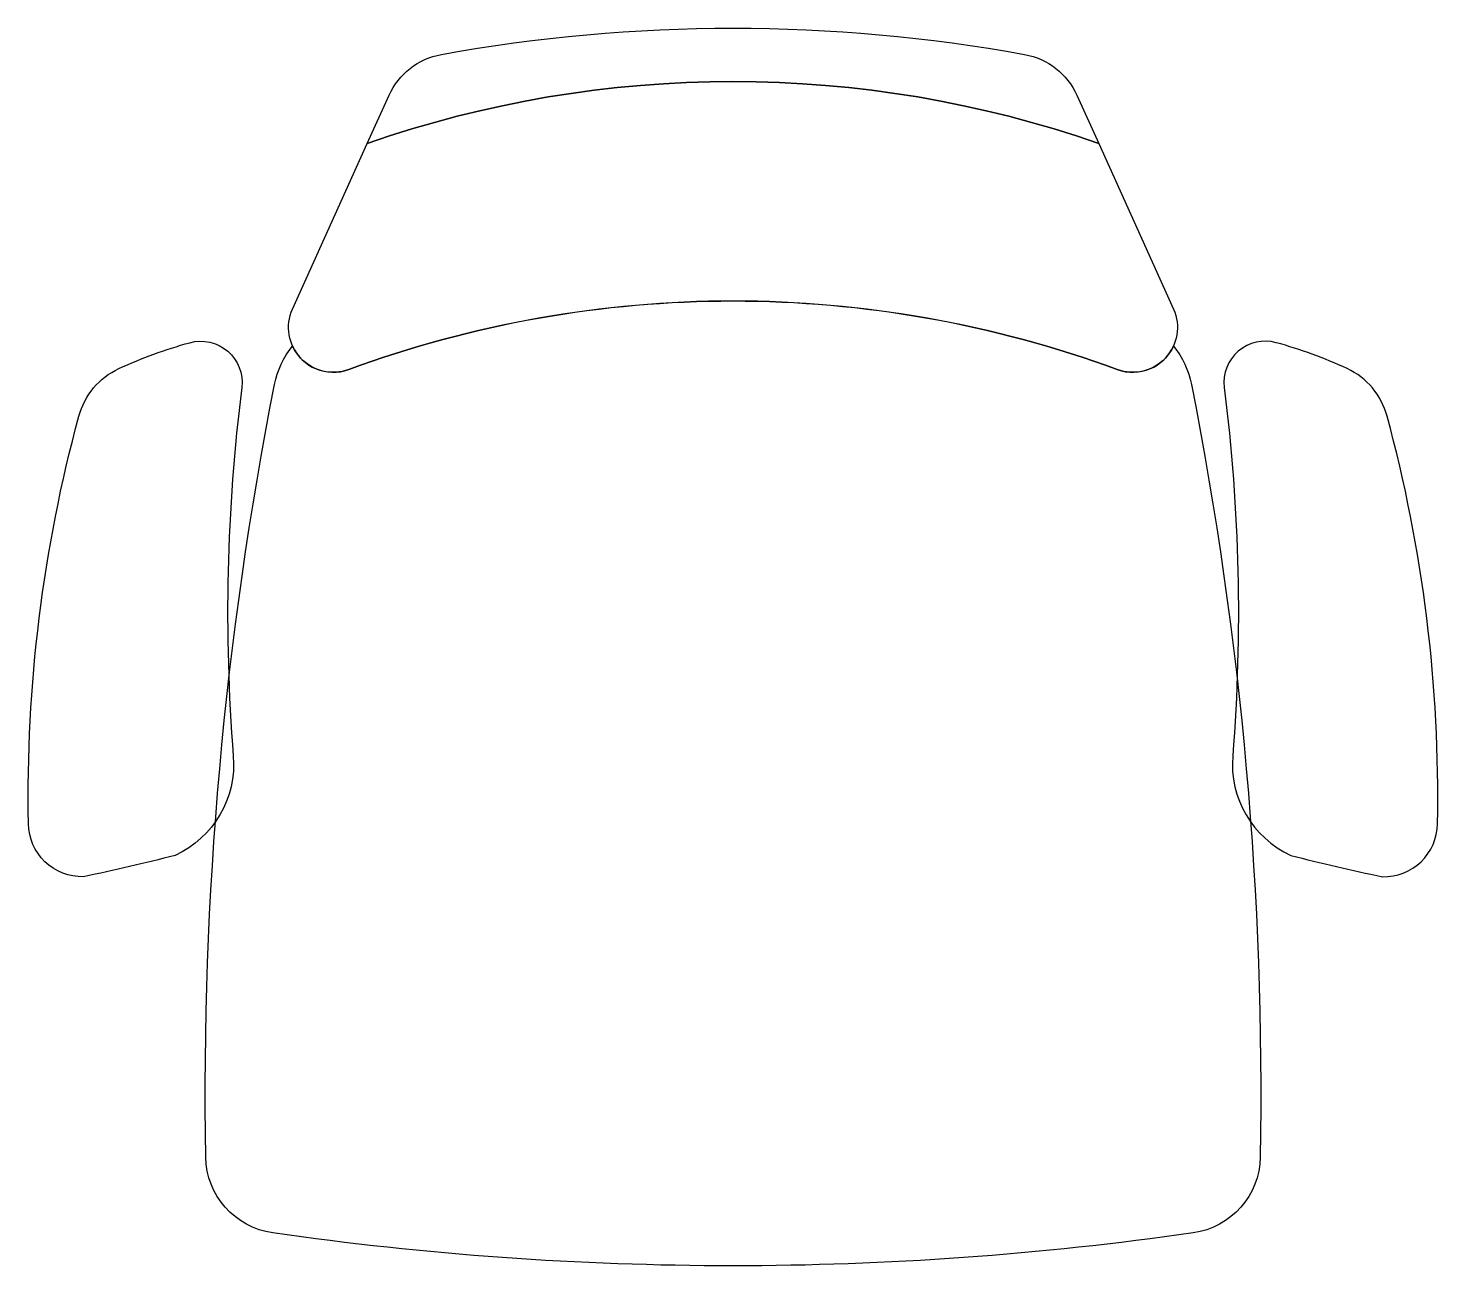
# Model space of a CAD drawing. Header units: millimetres. Extents: x -307 to 307, y -270 to 270.
import ezdxf

# ---------------------------------------------------------------- set-up
doc = ezdxf.new("R2010")
doc.units = ezdxf.units.MM
doc.header["$LTSCALE"] = 0.001

msp = doc.modelspace()

# ---------------------------------------------------------------- linework, layer by layer
for points in [[(-159.4, 219.6), (-149.9, 240.6, -0.247566), (-127.1, 258.4, -0.090094), (127.1, 258.4, -0.247566), (149.9, 240.6), (159.4, 219.6, 0.169357), (-159.4, 219.6)], [(-192, 147.3), (-159.4, 219.6, -0.169357), (159.4, 219.6), (192, 147.3, -0.663965), (167.5, 121, 0.17824), (-167.5, 121, -0.663965), (-192, 147.3)], [(-229.8, -222.4, -0.053084), (-199.8, 114.5, -0.123099), (-192, 131.2, 0.392708), (-167.5, 121, -0.178515), (167.5, 121, 0.392708), (192, 131.2, -0.123099), (199.8, 114.5, -0.053084), (229.8, -222.4, -0.368662), (200.6, -255.5, -0.071539), (-200.6, -255.5, -0.368662), (-229.8, -222.4)], [(-285.1, 100.7, -0.221641), (-267.7, 121.4, -0.040686), (-236.8, 132.7, -0.534276), (-214.1, 113.2, 0.051327), (-217.8, -47.5, -0.313481), (-243.1, -90.9, -0.01033), (-283.1, -100.2, -0.415569), (-307.1, -77.1, -0.071013), (-285.1, 100.7)], [(285.1, 100.7, 0.221641), (267.7, 121.4, 0.040686), (236.8, 132.7, 0.534276), (214.1, 113.2, -0.051327), (217.8, -47.5, 0.313481), (243.1, -90.9, 0.01033), (283.1, -100.2, 0.415569), (307.1, -77.1, 0.071013), (285.1, 100.7)]]:
    msp.add_lwpolyline(points, format="xyb")

doc.saveas('drawing.dxf')
